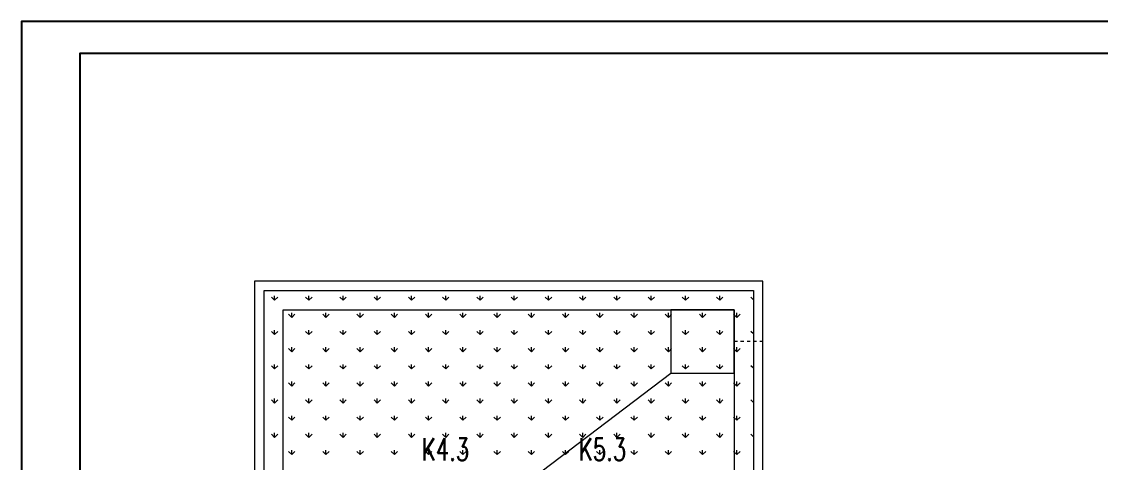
# Model space of a CAD drawing. Header units: millimetres. Extents: x 1780 to 154263, y -7240 to 17216.
# Drawn here: x 101742 to 103440, y 4590 to 5283 of the extents above; entities that cross this region are included whole.
import ezdxf

# ---------------------------------------------------------------- set-up
doc = ezdxf.new("R2010")
doc.units = ezdxf.units.MM
doc.linetypes.add('0.5_0.5', pattern=[1, 0.5, -0.5])
for name, color, linetype, lineweight in [('2d_SX_instalacje - kanalizacja opadowa', 130, 'Continuous', 5), ('2d_SX_szraf', 251, 'Continuous', 0), ('2d_SX_widok', 10, 'Continuous', 9)]:
    doc.layers.add(name, color=color, linetype=linetype, lineweight=lineweight)
doc.layers.add('2d_SX_rewizja 18 września', color=210, linetype='Continuous')
doc.layers.add('60 instalacje elektryka', color=10, linetype='Continuous')
doc.styles.add('OPIS', font='simplex.shx', dxfattribs={"width": 0.7, "height": 4})

# ---------------------------------------------------------------- blocks, each defined once
blk = doc.blocks.new('PDKLD A2')
at = {"layer": '2d_SX_instalacje - kanalizacja opadowa', "color": 8, "linetype": '0.5_0.5', "ltscale": 10}
blk.add_line((81164, -11409.2), (81119, -11409.2), dxfattribs=at)
at = {"layer": '2d_SX_szraf', "color": 8, "linetype": 'Continuous'}
for p, q in [((80395.6, -11344.5), (80390.5, -11339.4)), ((80395.6, -11344.5), (80395.6, -11337.3)), ((80395.6, -11344.5), (80400.6, -11339.4)), ((80449.5, -11344.5), (80444.4, -11339.4)), ((80449.5, -11344.5), (80449.5, -11337.3)), ((80449.5, -11344.5), (80454.5, -11339.4)), ((80503.3, -11344.5), (80498.3, -11339.4)), ((80503.3, -11344.5), (80503.3, -11337.3)), ((80503.3, -11344.5), (80508.4, -11339.4)), ((80557.2, -11344.5), (80552.2, -11339.4)), ((80557.2, -11344.5), (80557.2, -11337.3)), ((80557.2, -11344.5), (80562.3, -11339.4)), ((80611.1, -11344.5), (80606.1, -11339.4)), ((80611.1, -11344.5), (80611.1, -11337.3)), ((80611.1, -11344.5), (80616.2, -11339.4)), ((80665, -11344.5), (80659.9, -11339.4)), ((80665, -11344.5), (80665, -11337.3)), ((80665, -11344.5), (80670, -11339.4)), ((80718.9, -11344.5), (80713.8, -11339.4)), ((80718.9, -11344.5), (80718.9, -11337.3)), ((80718.9, -11344.5), (80723.9, -11339.4)), ((80772.8, -11344.5), (80767.7, -11339.4)), ((80772.8, -11344.5), (80772.8, -11337.3)), ((80772.8, -11344.5), (80777.8, -11339.4)), ((80826.6, -11344.5), (80821.6, -11339.4)), ((80826.6, -11344.5), (80826.6, -11337.3)), ((80826.6, -11344.5), (80831.7, -11339.4)), ((80880.5, -11344.5), (80875.5, -11339.4)), ((80880.5, -11344.5), (80880.5, -11337.3)), ((80880.5, -11344.5), (80885.6, -11339.4)), ((80934.4, -11344.5), (80929.3, -11339.4)), ((80934.4, -11344.5), (80934.4, -11337.3)), ((80934.4, -11344.5), (80939.4, -11339.4)), ((80988.3, -11344.5), (80983.2, -11339.4)), ((80988.3, -11344.5), (80988.3, -11337.3)), ((80988.3, -11344.5), (80993.3, -11339.4)), ((81042.2, -11344.5), (81037.1, -11339.4)), ((81042.2, -11344.5), (81042.2, -11337.3)), ((81042.2, -11344.5), (81047.2, -11339.4)), ((81096, -11344.5), (81091, -11339.4)), ((81096, -11344.5), (81096, -11337.3)), ((81096, -11344.5), (81101.1, -11339.4)), ((81149, -11343.5), (81144.9, -11339.4)), ((80422.5, -11371.4), (80417.5, -11366.3)), ((80422.5, -11371.4), (80422.5, -11364.3)), ((80422.5, -11371.4), (80427.6, -11366.3)), ((80476.4, -11371.4), (80471.4, -11366.3)), ((80476.4, -11371.4), (80476.4, -11364.3)), ((80476.4, -11371.4), (80481.5, -11366.3)), ((80530.3, -11371.4), (80525.2, -11366.3)), ((80530.3, -11371.4), (80530.3, -11364.3)), ((80530.3, -11371.4), (80535.3, -11366.3)), ((80584.2, -11371.4), (80579.1, -11366.3)), ((80584.2, -11371.4), (80584.2, -11364.3)), ((80584.2, -11371.4), (80589.2, -11366.3)), ((80638, -11371.4), (80633, -11366.3)), ((80638, -11371.4), (80638, -11364.3)), ((80638, -11371.4), (80643.1, -11366.3)), ((80691.9, -11371.4), (80686.9, -11366.3)), ((80691.9, -11371.4), (80691.9, -11364.3)), ((80691.9, -11371.4), (80697, -11366.3)), ((80745.8, -11371.4), (80740.8, -11366.3)), ((80745.8, -11371.4), (80745.8, -11364.3)), ((80745.8, -11371.4), (80750.9, -11366.3)), ((80799.7, -11371.4), (80794.6, -11366.3)), ((80799.7, -11371.4), (80799.7, -11364.3)), ((80799.7, -11371.4), (80804.7, -11366.3)), ((80853.6, -11371.4), (80848.5, -11366.3)), ((80853.6, -11371.4), (80853.6, -11364.3)), ((80853.6, -11371.4), (80858.6, -11366.3)), ((80907.5, -11371.4), (80902.4, -11366.3)), ((80907.5, -11371.4), (80907.5, -11364.3)), ((80907.5, -11371.4), (80912.5, -11366.3)), ((80961.3, -11371.4), (80956.3, -11366.3)), ((80961.3, -11371.4), (80961.3, -11364.3)), ((80961.3, -11371.4), (80966.4, -11366.3)), ((81015.2, -11371.4), (81010.2, -11366.3)), ((81015.2, -11371.4), (81015.2, -11364.3)), ((81015.2, -11371.4), (81020.3, -11366.3)), ((81069.1, -11371.4), (81064, -11366.3)), ((81069.1, -11371.4), (81069.1, -11364.3)), ((81069.1, -11371.4), (81074.2, -11366.3)), ((81123, -11371.4), (81117.9, -11366.3)), ((81123, -11371.4), (81123, -11364.3)), ((81123, -11371.4), (81128, -11366.3)), ((80395.6, -11398.3), (80395.6, -11391.2)), ((80449.5, -11398.3), (80449.5, -11391.2)), ((80503.3, -11398.3), (80503.3, -11391.2)), ((80557.2, -11398.3), (80557.2, -11391.2)), ((80611.1, -11398.3), (80611.1, -11391.2)), ((80665, -11398.3), (80665, -11391.2)), ((80718.9, -11398.3), (80718.9, -11391.2)), ((80772.8, -11398.3), (80772.8, -11391.2)), ((80826.6, -11398.3), (80826.6, -11391.2)), ((80880.5, -11398.3), (80880.5, -11391.2)), ((80934.4, -11398.3), (80934.4, -11391.2)), ((80988.3, -11398.3), (80988.3, -11391.2)), ((81042.2, -11398.3), (81042.2, -11391.2)), ((81096, -11398.3), (81096, -11391.2)), ((80395.6, -11398.3), (80390.5, -11393.3)), ((80395.6, -11398.3), (80400.6, -11393.3)), ((80449.5, -11398.3), (80444.4, -11393.3)), ((80449.5, -11398.3), (80454.5, -11393.3)), ((80503.3, -11398.3), (80498.3, -11393.3)), ((80503.3, -11398.3), (80508.4, -11393.3)), ((80557.2, -11398.3), (80552.2, -11393.3)), ((80557.2, -11398.3), (80562.3, -11393.3)), ((80611.1, -11398.3), (80606.1, -11393.3)), ((80611.1, -11398.3), (80616.2, -11393.3)), ((80665, -11398.3), (80659.9, -11393.3)), ((80665, -11398.3), (80670, -11393.3)), ((80718.9, -11398.3), (80713.8, -11393.3)), ((80718.9, -11398.3), (80723.9, -11393.3)), ((80772.8, -11398.3), (80767.7, -11393.3)), ((80772.8, -11398.3), (80777.8, -11393.3)), ((80826.6, -11398.3), (80821.6, -11393.3)), ((80826.6, -11398.3), (80831.7, -11393.3)), ((80880.5, -11398.3), (80875.5, -11393.3)), ((80880.5, -11398.3), (80885.6, -11393.3)), ((80934.4, -11398.3), (80929.3, -11393.3)), ((80934.4, -11398.3), (80939.4, -11393.3)), ((80988.3, -11398.3), (80983.2, -11393.3)), ((80988.3, -11398.3), (80993.3, -11393.3)), ((81042.2, -11398.3), (81037.1, -11393.3)), ((81042.2, -11398.3), (81047.2, -11393.3)), ((81096, -11398.3), (81091, -11393.3)), ((81096, -11398.3), (81101.1, -11393.3)), ((81149, -11397.4), (81144.9, -11393.3)), ((80422.5, -11425.3), (80417.5, -11420.2)), ((80422.5, -11425.3), (80422.5, -11418.1)), ((80422.5, -11425.3), (80427.6, -11420.2)), ((80476.4, -11425.3), (80471.4, -11420.2)), ((80476.4, -11425.3), (80476.4, -11418.1)), ((80476.4, -11425.3), (80481.5, -11420.2)), ((80530.3, -11425.3), (80525.2, -11420.2)), ((80530.3, -11425.3), (80530.3, -11418.1)), ((80530.3, -11425.3), (80535.3, -11420.2)), ((80584.2, -11425.3), (80579.1, -11420.2)), ((80584.2, -11425.3), (80584.2, -11418.1)), ((80584.2, -11425.3), (80589.2, -11420.2)), ((80638, -11425.3), (80633, -11420.2)), ((80638, -11425.3), (80638, -11418.1)), ((80638, -11425.3), (80643.1, -11420.2)), ((80691.9, -11425.3), (80686.9, -11420.2)), ((80691.9, -11425.3), (80691.9, -11418.1)), ((80691.9, -11425.3), (80697, -11420.2)), ((80745.8, -11425.3), (80740.8, -11420.2)), ((80745.8, -11425.3), (80745.8, -11418.1)), ((80745.8, -11425.3), (80750.9, -11420.2)), ((80799.7, -11425.3), (80794.6, -11420.2)), ((80799.7, -11425.3), (80799.7, -11418.1)), ((80799.7, -11425.3), (80804.7, -11420.2)), ((80853.6, -11425.3), (80848.5, -11420.2)), ((80853.6, -11425.3), (80853.6, -11418.1)), ((80853.6, -11425.3), (80858.6, -11420.2)), ((80907.5, -11425.3), (80902.4, -11420.2)), ((80907.5, -11425.3), (80907.5, -11418.1)), ((80907.5, -11425.3), (80912.5, -11420.2)), ((80961.3, -11425.3), (80956.3, -11420.2)), ((80961.3, -11425.3), (80961.3, -11418.1)), ((80961.3, -11425.3), (80966.4, -11420.2)), ((81015.2, -11425.3), (81010.2, -11420.2)), ((81015.2, -11425.3), (81015.2, -11418.1)), ((81015.2, -11425.3), (81020.3, -11420.2)), ((81069.1, -11425.3), (81064, -11420.2)), ((81069.1, -11425.3), (81069.1, -11418.1)), ((81069.1, -11425.3), (81074.2, -11420.2)), ((81123, -11425.3), (81117.9, -11420.2)), ((81123, -11425.3), (81123, -11418.1)), ((81123, -11425.3), (81128, -11420.2)), ((80395.6, -11452.2), (80390.5, -11447.2)), ((80395.6, -11452.2), (80395.6, -11445.1)), ((80395.6, -11452.2), (80400.6, -11447.2)), ((80449.5, -11452.2), (80444.4, -11447.2)), ((80449.5, -11452.2), (80449.5, -11445.1)), ((80449.5, -11452.2), (80454.5, -11447.2)), ((80503.3, -11452.2), (80498.3, -11447.2)), ((80503.3, -11452.2), (80503.3, -11445.1)), ((80503.3, -11452.2), (80508.4, -11447.2)), ((80557.2, -11452.2), (80552.2, -11447.2)), ((80557.2, -11452.2), (80557.2, -11445.1)), ((80557.2, -11452.2), (80562.3, -11447.2)), ((80611.1, -11452.2), (80606.1, -11447.2)), ((80611.1, -11452.2), (80611.1, -11445.1)), ((80611.1, -11452.2), (80616.2, -11447.2)), ((80665, -11452.2), (80659.9, -11447.2)), ((80665, -11452.2), (80665, -11445.1)), ((80665, -11452.2), (80670, -11447.2)), ((80718.9, -11452.2), (80713.8, -11447.2)), ((80718.9, -11452.2), (80718.9, -11445.1)), ((80718.9, -11452.2), (80723.9, -11447.2)), ((80772.8, -11452.2), (80767.7, -11447.2)), ((80772.8, -11452.2), (80772.8, -11445.1)), ((80772.8, -11452.2), (80777.8, -11447.2)), ((80826.6, -11452.2), (80821.6, -11447.2)), ((80826.6, -11452.2), (80826.6, -11445.1)), ((80826.6, -11452.2), (80831.7, -11447.2)), ((80880.5, -11452.2), (80875.5, -11447.2)), ((80880.5, -11452.2), (80880.5, -11445.1)), ((80880.5, -11452.2), (80885.6, -11447.2)), ((80934.4, -11452.2), (80929.3, -11447.2)), ((80934.4, -11452.2), (80934.4, -11445.1)), ((80934.4, -11452.2), (80939.4, -11447.2)), ((80988.3, -11452.2), (80983.2, -11447.2)), ((80988.3, -11452.2), (80988.3, -11445.1)), ((80988.3, -11452.2), (80993.3, -11447.2)), ((81042.2, -11452.2), (81037.1, -11447.2)), ((81042.2, -11452.2), (81042.2, -11445.1)), ((81042.2, -11452.2), (81047.2, -11447.2)), ((81096, -11452.2), (81091, -11447.2)), ((81096, -11452.2), (81096, -11445.1)), ((81096, -11452.2), (81101.1, -11447.2)), ((81149, -11451.3), (81144.9, -11447.2)), ((80422.5, -11479.2), (80417.5, -11474.1)), ((80422.5, -11479.2), (80422.5, -11472)), ((80422.5, -11479.2), (80427.6, -11474.1)), ((80476.4, -11479.2), (80471.4, -11474.1)), ((80476.4, -11479.2), (80476.4, -11472)), ((80476.4, -11479.2), (80481.5, -11474.1)), ((80530.3, -11479.2), (80525.2, -11474.1)), ((80530.3, -11479.2), (80530.3, -11472)), ((80530.3, -11479.2), (80535.3, -11474.1)), ((80584.2, -11479.2), (80579.1, -11474.1)), ((80584.2, -11479.2), (80584.2, -11472)), ((80584.2, -11479.2), (80589.2, -11474.1)), ((80638, -11479.2), (80633, -11474.1)), ((80638, -11479.2), (80638, -11472)), ((80638, -11479.2), (80643.1, -11474.1)), ((80691.9, -11479.2), (80686.9, -11474.1)), ((80691.9, -11479.2), (80691.9, -11472)), ((80691.9, -11479.2), (80697, -11474.1)), ((80745.8, -11479.2), (80740.8, -11474.1)), ((80745.8, -11479.2), (80745.8, -11472)), ((80745.8, -11479.2), (80750.9, -11474.1)), ((80799.7, -11479.2), (80794.6, -11474.1)), ((80799.7, -11479.2), (80799.7, -11472)), ((80799.7, -11479.2), (80804.7, -11474.1)), ((80853.6, -11479.2), (80848.5, -11474.1)), ((80853.6, -11479.2), (80853.6, -11472)), ((80853.6, -11479.2), (80858.6, -11474.1)), ((80907.5, -11479.2), (80902.4, -11474.1)), ((80907.5, -11479.2), (80907.5, -11472)), ((80907.5, -11479.2), (80912.5, -11474.1)), ((80961.3, -11479.2), (80956.3, -11474.1)), ((80961.3, -11479.2), (80961.3, -11472)), ((80961.3, -11479.2), (80966.4, -11474.1)), ((81015.2, -11479.2), (81010.2, -11474.1)), ((81015.2, -11479.2), (81015.2, -11472)), ((81015.2, -11479.2), (81020.3, -11474.1)), ((81069.1, -11479.2), (81064, -11474.1)), ((81069.1, -11479.2), (81069.1, -11472)), ((81069.1, -11479.2), (81074.2, -11474.1)), ((81123, -11479.2), (81117.9, -11474.1)), ((81123, -11479.2), (81123, -11472)), ((81123, -11479.2), (81128, -11474.1)), ((80395.6, -11506.1), (80390.5, -11501)), ((80395.6, -11506.1), (80395.6, -11499)), ((80395.6, -11506.1), (80400.6, -11501)), ((80449.5, -11506.1), (80444.4, -11501)), ((80449.5, -11506.1), (80449.5, -11499)), ((80449.5, -11506.1), (80454.5, -11501)), ((80503.3, -11506.1), (80498.3, -11501)), ((80503.3, -11506.1), (80503.3, -11499)), ((80503.3, -11506.1), (80508.4, -11501)), ((80557.2, -11506.1), (80552.2, -11501)), ((80557.2, -11506.1), (80557.2, -11499)), ((80557.2, -11506.1), (80562.3, -11501)), ((80611.1, -11506.1), (80606.1, -11501)), ((80611.1, -11506.1), (80611.1, -11499)), ((80611.1, -11506.1), (80616.2, -11501)), ((80665, -11506.1), (80659.9, -11501)), ((80665, -11506.1), (80665, -11499)), ((80665, -11506.1), (80670, -11501)), ((80718.9, -11506.1), (80713.8, -11501)), ((80718.9, -11506.1), (80718.9, -11499)), ((80718.9, -11506.1), (80723.9, -11501)), ((80772.8, -11506.1), (80767.7, -11501)), ((80772.8, -11506.1), (80772.8, -11499)), ((80772.8, -11506.1), (80777.8, -11501)), ((80826.6, -11506.1), (80821.6, -11501)), ((80826.6, -11506.1), (80826.6, -11499)), ((80826.6, -11506.1), (80831.7, -11501)), ((80880.5, -11506.1), (80875.5, -11501)), ((80880.5, -11506.1), (80880.5, -11499)), ((80880.5, -11506.1), (80885.6, -11501)), ((80934.4, -11506.1), (80929.3, -11501)), ((80934.4, -11506.1), (80934.4, -11499)), ((80934.4, -11506.1), (80939.4, -11501)), ((80988.3, -11506.1), (80983.2, -11501)), ((80988.3, -11506.1), (80988.3, -11499)), ((80988.3, -11506.1), (80993.3, -11501)), ((81042.2, -11506.1), (81037.1, -11501)), ((81042.2, -11506.1), (81042.2, -11499)), ((81042.2, -11506.1), (81047.2, -11501)), ((81096, -11506.1), (81091, -11501)), ((81096, -11506.1), (81096, -11499)), ((81096, -11506.1), (81101.1, -11501)), ((81149, -11505.2), (81144.9, -11501)), ((80422.5, -11533), (80422.5, -11525.9)), ((80476.4, -11533), (80476.4, -11525.9)), ((80530.3, -11533), (80530.3, -11525.9)), ((80584.2, -11533), (80584.2, -11525.9)), ((80638, -11533), (80638, -11525.9)), ((80691.9, -11533), (80691.9, -11525.9)), ((80745.8, -11533), (80745.8, -11525.9)), ((80799.7, -11533), (80799.7, -11525.9)), ((80853.6, -11533), (80853.6, -11525.9)), ((80907.5, -11533), (80907.5, -11525.9)), ((80961.3, -11533), (80961.3, -11525.9)), ((81015.2, -11533), (81015.2, -11525.9)), ((81069.1, -11533), (81069.1, -11525.9)), ((81123, -11533), (81123, -11525.9)), ((80422.5, -11533), (80417.5, -11528)), ((80422.5, -11533), (80427.6, -11528)), ((80476.4, -11533), (80471.4, -11528)), ((80476.4, -11533), (80481.5, -11528)), ((80530.3, -11533), (80525.2, -11528)), ((80530.3, -11533), (80535.3, -11528)), ((80584.2, -11533), (80579.1, -11528)), ((80584.2, -11533), (80589.2, -11528)), ((80638, -11533), (80633, -11528)), ((80638, -11533), (80643.1, -11528)), ((80691.9, -11533), (80686.9, -11528)), ((80691.9, -11533), (80697, -11528)), ((80745.8, -11533), (80740.8, -11528)), ((80745.8, -11533), (80750.9, -11528)), ((80799.7, -11533), (80794.6, -11528)), ((80799.7, -11533), (80804.7, -11528)), ((80853.6, -11533), (80848.5, -11528)), ((80853.6, -11533), (80858.6, -11528)), ((80907.5, -11533), (80902.4, -11528)), ((80907.5, -11533), (80912.5, -11528)), ((80961.3, -11533), (80956.3, -11528)), ((80961.3, -11533), (80966.4, -11528)), ((81015.2, -11533), (81010.2, -11528)), ((81015.2, -11533), (81020.3, -11528)), ((81069.1, -11533), (81064, -11528)), ((81069.1, -11533), (81074.2, -11528)), ((81123, -11533), (81117.9, -11528)), ((81123, -11533), (81128, -11528)), ((80395.6, -11560), (80390.5, -11554.9)), ((80395.6, -11560), (80395.6, -11552.8)), ((80395.6, -11560), (80400.6, -11554.9)), ((80449.5, -11560), (80444.4, -11554.9)), ((80449.5, -11560), (80449.5, -11552.8)), ((80449.5, -11560), (80454.5, -11554.9)), ((80503.3, -11560), (80498.3, -11554.9)), ((80503.3, -11560), (80503.3, -11552.8)), ((80503.3, -11560), (80508.4, -11554.9)), ((80557.2, -11560), (80552.2, -11554.9)), ((80557.2, -11560), (80557.2, -11552.8)), ((80557.2, -11560), (80562.3, -11554.9)), ((80611.1, -11560), (80606.1, -11554.9)), ((80611.1, -11560), (80611.1, -11552.8)), ((80611.1, -11560), (80616.2, -11554.9)), ((80665, -11560), (80659.9, -11554.9)), ((80665, -11560), (80665, -11552.8)), ((80665, -11560), (80670, -11554.9)), ((80718.9, -11560), (80713.8, -11554.9)), ((80718.9, -11560), (80718.9, -11552.8)), ((80718.9, -11560), (80723.9, -11554.9)), ((80772.8, -11560), (80767.7, -11554.9)), ((80772.8, -11560), (80772.8, -11552.8)), ((80772.8, -11560), (80777.8, -11554.9)), ((80826.6, -11560), (80821.6, -11554.9)), ((80826.6, -11560), (80826.6, -11552.8)), ((80826.6, -11560), (80831.7, -11554.9)), ((80880.5, -11560), (80875.5, -11554.9)), ((80880.5, -11560), (80880.5, -11552.8)), ((80880.5, -11560), (80885.6, -11554.9)), ((80934.4, -11560), (80929.3, -11554.9)), ((80934.4, -11560), (80934.4, -11552.8)), ((80934.4, -11560), (80939.4, -11554.9)), ((80988.3, -11560), (80983.2, -11554.9)), ((80988.3, -11560), (80988.3, -11552.8)), ((80988.3, -11560), (80993.3, -11554.9)), ((81042.2, -11560), (81037.1, -11554.9)), ((81042.2, -11560), (81042.2, -11552.8)), ((81042.2, -11560), (81047.2, -11554.9)), ((81096, -11560), (81091, -11554.9)), ((81096, -11560), (81096, -11552.8)), ((81096, -11560), (81101.1, -11554.9)), ((81149, -11559.1), (81144.9, -11554.9)), ((80422.5, -11586.9), (80417.5, -11581.9)), ((80422.5, -11586.9), (80422.5, -11579.8)), ((80422.5, -11586.9), (80427.6, -11581.9)), ((80476.4, -11586.9), (80471.4, -11581.9)), ((80476.4, -11586.9), (80476.4, -11579.8)), ((80476.4, -11586.9), (80481.5, -11581.9)), ((80530.3, -11586.9), (80525.2, -11581.9)), ((80530.3, -11586.9), (80530.3, -11579.8)), ((80530.3, -11586.9), (80535.3, -11581.9)), ((80584.2, -11586.9), (80579.1, -11581.9)), ((80584.2, -11586.9), (80584.2, -11579.8)), ((80584.2, -11586.9), (80589.2, -11581.9)), ((80638, -11586.9), (80633, -11581.9)), ((80638, -11586.9), (80638, -11579.8)), ((80638, -11586.9), (80643.1, -11581.9)), ((80691.9, -11586.9), (80686.9, -11581.9)), ((80691.9, -11586.9), (80691.9, -11579.8)), ((80691.9, -11586.9), (80697, -11581.9)), ((80745.8, -11586.9), (80740.8, -11581.9)), ((80745.8, -11586.9), (80745.8, -11579.8)), ((80745.8, -11586.9), (80750.9, -11581.9)), ((80799.7, -11586.9), (80794.6, -11581.9)), ((80799.7, -11586.9), (80799.7, -11579.8)), ((80799.7, -11586.9), (80804.7, -11581.9)), ((80853.6, -11586.9), (80848.5, -11581.9)), ((80853.6, -11586.9), (80853.6, -11579.8)), ((80853.6, -11586.9), (80858.6, -11581.9)), ((80907.5, -11586.9), (80902.4, -11581.9)), ((80907.5, -11586.9), (80907.5, -11579.8)), ((80907.5, -11586.9), (80912.5, -11581.9)), ((80961.3, -11586.9), (80956.3, -11581.9)), ((80961.3, -11586.9), (80961.3, -11579.8)), ((80961.3, -11586.9), (80966.4, -11581.9)), ((81015.2, -11586.9), (81010.2, -11581.9)), ((81015.2, -11586.9), (81015.2, -11579.8)), ((81015.2, -11586.9), (81020.3, -11581.9)), ((81069.1, -11586.9), (81064, -11581.9)), ((81069.1, -11586.9), (81069.1, -11579.8)), ((81069.1, -11586.9), (81074.2, -11581.9)), ((81123, -11586.9), (81117.9, -11581.9)), ((81123, -11586.9), (81123, -11579.8)), ((81123, -11586.9), (81128, -11581.9))]:
    blk.add_line(p, q, dxfattribs=at)
at = {"layer": '2d_SX_szraf', "color": 8}
for p, q in [((80409, -11612.2), (80409, -11359.2)), ((80409, -11359.2), (81119, -11359.2)), ((81119, -11359.2), (81019, -11359.2)), ((81019, -11359.2), (81019, -11459.2)), ((81119, -11459.2), (81119, -11359.2)), ((81119, -11359.2), (81119, -11612.2)), ((80816.6, -11612.2), (81019, -11459.2)), ((81019, -11459.2), (81119, -11459.2))]:
    blk.add_line(p, q, dxfattribs=at)
at = {"layer": '2d_SX_widok', "color": 8, "ltscale": 0.5}
for p, q in [((81164, -11314.2), (80364, -11314.2)), ((80364, -11314.2), (80364, -12711.2)), ((81164, -11920.2), (81164, -11314.2)), ((80379, -11329.2), (81149, -11329.2)), ((80379, -11612.2), (80379, -11329.2)), ((81149, -11329.2), (81149, -11612.2))]:
    blk.add_line(p, q, dxfattribs=at)

msp = doc.modelspace()

# ---------------------------------------------------------------- linework, layer by layer
at = {"layer": '60 instalacje elektryka'}
for points in [[(105946.8, 5282.9), (101742.1, 5282.9), (101742.1, 2309.7), (105946.8, 2309.7)], [(101833.6, 2359.7), (105895.6, 2359.7), (105895.6, 5232.9), (101833.6, 5232.9)]]:
    msp.add_lwpolyline(points, close=True, dxfattribs=at)

# ---------------------------------------------------------------- block references
at = {"layer": '2d_SX_rewizja 18 września'}
msp.add_blockref('PDKLD A2', (21744.7, 16189.5), dxfattribs=at)

# ---------------------------------------------------------------- texts
at = {"layer": '60 instalacje elektryka', "lineweight": 30, "char_height": 35, "width": 77.143, "attachment_point": 1, "style": 'OPIS'}
for s, insert in [('\\pxql;K4.3', (102372, 4628.2)), ('\\pxql;K5.3', (102618.8, 4628.2))]:
    msp.add_mtext(s, dxfattribs=dict(at, insert=insert))

doc.saveas('drawing.dxf')
